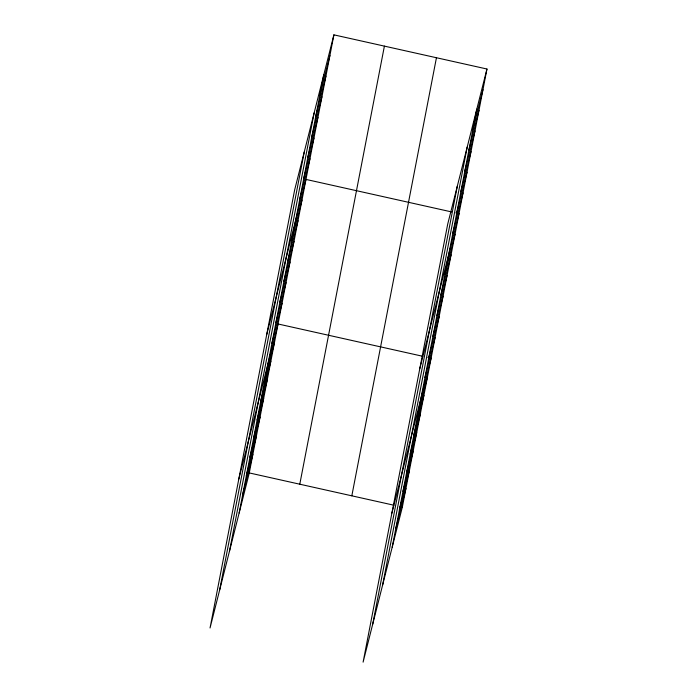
<?xml version="1.0" encoding="UTF-8"?>
<svg xmlns="http://www.w3.org/2000/svg" width="697" height="697" viewBox="0 0 697 697"><rect width="100%" height="100%" fill="white"/><g stroke="black" fill="none" stroke-linecap="round" stroke-linejoin="round"><path stroke-width="1.05" d="M219.642 590.045L304.258 151.963M229.54 550.961L314.155 112.87M239.141 513.018L323.748 74.936M333.898 34.85L294.657 189.906L210.041 627.988L249.282 472.932L333.898 34.85L486.959 69.012L402.343 507.094L363.102 662.15L447.718 224.068L486.959 69.012M299.788 484.206L384.404 46.124M351.828 495.82L436.444 57.738M372.703 624.207L457.319 186.125M382.601 585.123L467.208 147.041M392.193 547.18L476.809 109.098M319.766 95.585L329.908 55.499M315.776 116.242L325.917 76.156M311.786 136.891L321.927 96.805M307.795 157.548L317.937 117.462M303.805 178.197L313.946 138.111M299.815 198.854L309.965 158.768M266.733 334.473L305.974 179.417L451.665 211.932M291.843 240.151L301.984 200.074M287.852 260.809L297.994 220.722M283.862 281.457L294.003 241.371M279.872 302.115L290.013 262.028M275.881 322.763L286.023 282.677M271.891 343.421L282.041 303.334M238.81 479.039L278.051 323.983L422.687 356.272M264.311 382.688L274.452 342.602M260.713 401.306L270.854 361.22M257.115 419.925L267.256 379.839M253.525 438.544L263.666 398.457M249.927 457.162L260.068 417.076M246.329 475.781L256.47 435.695M242.73 494.4L252.872 454.313M472.827 129.747L482.969 89.66M468.837 150.404L478.978 110.318M464.847 171.053L474.988 130.966M460.856 191.71L470.998 151.624M456.866 212.358L467.007 172.272M452.876 233.016L463.017 192.93M419.794 368.635L459.035 213.578L455.873 212.873M444.904 274.313L455.045 234.236M440.913 294.97L451.055 254.884M436.923 315.619L447.065 275.533M432.933 336.276L443.074 296.19M428.943 356.925L439.084 316.839M424.952 377.582L435.102 337.496M391.871 513.201L431.112 358.145L427.949 357.439M417.372 416.85L427.514 376.763M413.774 435.468L423.915 395.382M410.176 454.087L420.317 414.001M406.586 472.705L416.728 432.619M402.988 491.324L413.129 451.238M399.39 509.943L409.531 469.856M395.791 528.561L405.933 488.475M249.282 472.932L393.918 505.22M400.235 506.623L402.343 507.094"/></g></svg>
